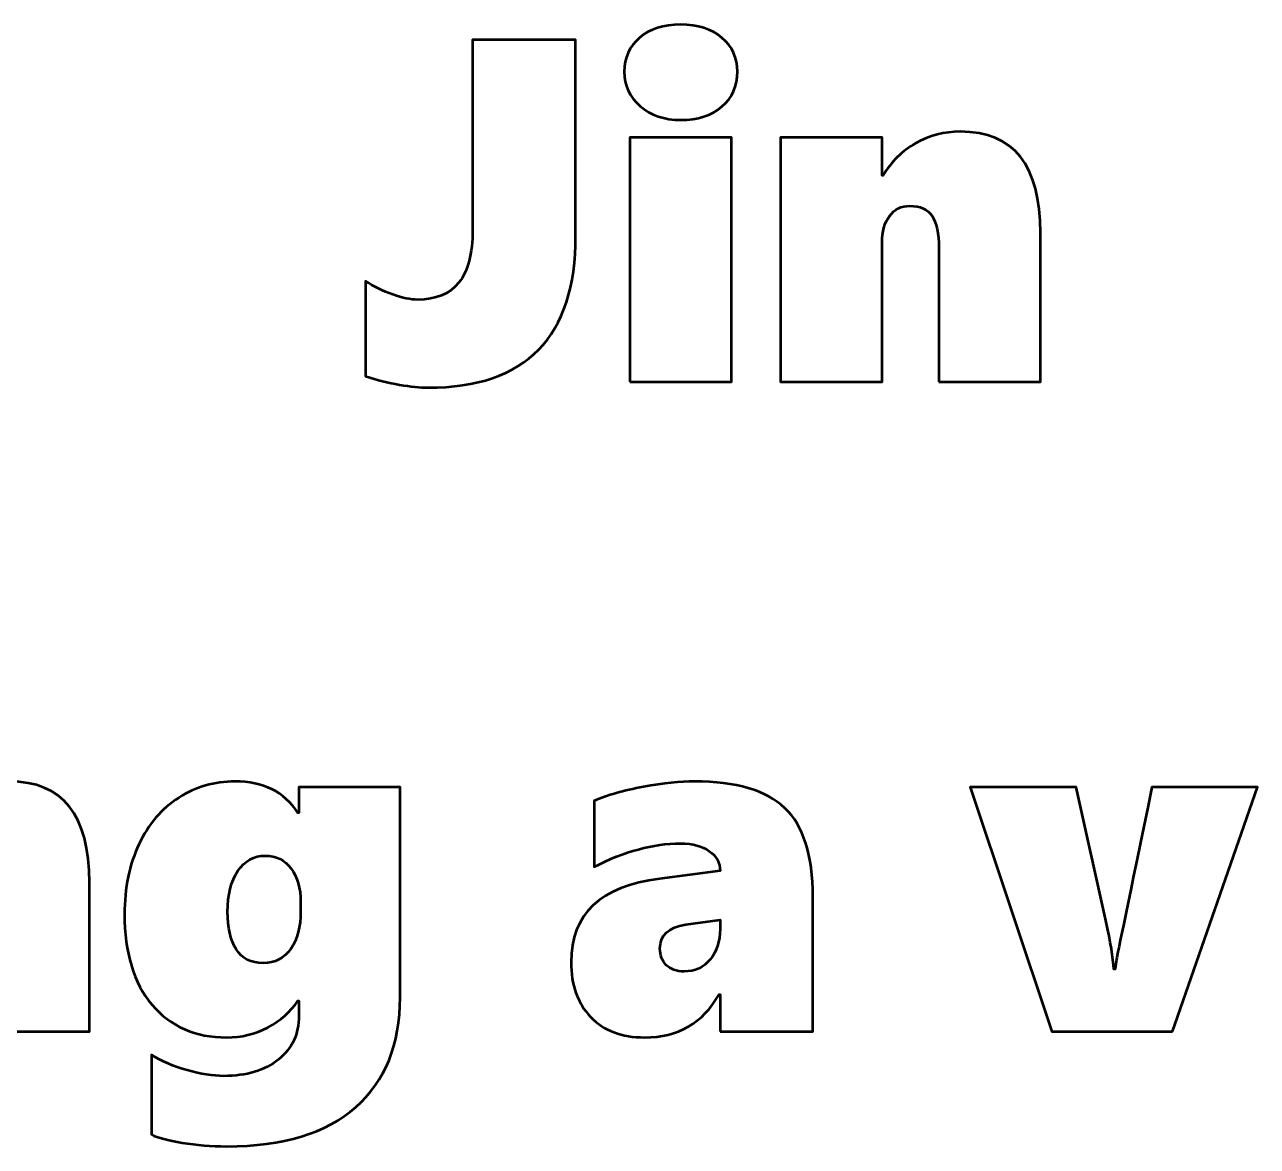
# Model space of a CAD drawing. Header units: centimetres. Extents: x -150 to 29, y -15 to 29.
# Drawn here: x -6.313 to -3.108, y -4.183 to -1.267 of the extents above; entities that cross this region are included whole.
import ezdxf

# ---------------------------------------------------------------- set-up
doc = ezdxf.new("R2010")
doc.units = ezdxf.units.CM
doc.header["$MEASUREMENT"] = 0
doc.layers.add('Layer 1', color=7, linetype='Continuous')

msp = doc.modelspace()

# ---------------------------------------------------------------- linework, layer by layer
at = {"layer": 'Layer 1', "color": 202, "lineweight": 53}
for points, knots in [([(-4.45979, -1.38965), (-4.45979, -1.42691), (-4.47333, -1.45696), (-4.50043, -1.48025), (-4.50043, -1.48025), (-4.52752, -1.50332), (-4.56308, -1.51496), (-4.60732, -1.51496), (-4.60732, -1.51496), (-4.65029, -1.51496), (-4.68564, -1.50289), (-4.71294, -1.47898), (-4.71294, -1.47898), (-4.74046, -1.45506), (-4.75422, -1.42521), (-4.75422, -1.38965), (-4.75422, -1.38965), (-4.75422, -1.35325), (-4.74088, -1.32361), (-4.71421, -1.30118), (-4.71421, -1.30118), (-4.68754, -1.27853), (-4.65198, -1.26731), (-4.60732, -1.26731), (-4.60732, -1.26731), (-4.56308, -1.26731), (-4.52752, -1.27853), (-4.50043, -1.30118), (-4.50043, -1.30118), (-4.47333, -1.32361), (-4.45979, -1.35325), (-4.45979, -1.38965)], [0, 0, 0, 0, 0.1111111, 0.1111111, 0.1111111, 0.1111111, 0.2222222, 0.2222222, 0.2222222, 0.2222222, 0.3333333, 0.3333333, 0.3333333, 0.3333333, 0.4444444, 0.4444444, 0.4444444, 0.4444444, 0.5555556, 0.5555556, 0.5555556, 0.5555556, 0.6666667, 0.6666667, 0.6666667, 0.6666667, 0.7777778, 0.7777778, 0.7777778, 0.7777778, 1, 1, 1, 1]), ([(-4.88058, -1.81616), (-4.88058, -2.07926), (-5.00843, -2.21092), (-5.26433, -2.21092), (-5.26433, -2.21092), (-5.28486, -2.21092), (-5.30984, -2.20838), (-5.33863, -2.20351), (-5.33863, -2.20351), (-5.36762, -2.19843), (-5.39683, -2.19102), (-5.42668, -2.18129), (-5.42668, -2.18129), (-5.42668, -2.18129), (-5.42668, -1.93406), (-5.42668, -1.93406), (-5.42668, -1.93406), (-5.40551, -1.94845), (-5.38202, -1.96009), (-5.35619, -1.96898), (-5.35619, -1.96898), (-5.33037, -1.97787), (-5.30899, -1.98232), (-5.29206, -1.98232), (-5.29206, -1.98232), (-5.24401, -1.98232), (-5.20803, -1.9675), (-5.18432, -1.93808), (-5.18432, -1.93808), (-5.1604, -1.90845), (-5.14855, -1.86273), (-5.14855, -1.80071), (-5.14855, -1.80071), (-5.14855, -1.80071), (-5.14855, -1.30668), (-5.14855, -1.30668), (-5.14855, -1.30668), (-5.14855, -1.30668), (-4.88058, -1.30668), (-4.88058, -1.30668), (-4.88058, -1.30668), (-4.88058, -1.30668), (-4.88058, -1.81616), (-4.88058, -1.81616)], [0, 0, 0, 0, 0.0833333, 0.0833333, 0.0833333, 0.0833333, 0.1666667, 0.1666667, 0.1666667, 0.1666667, 0.25, 0.25, 0.25, 0.25, 0.3333333, 0.3333333, 0.3333333, 0.3333333, 0.4166667, 0.4166667, 0.4166667, 0.4166667, 0.5, 0.5, 0.5, 0.5, 0.5833333, 0.5833333, 0.5833333, 0.5833333, 0.6666667, 0.6666667, 0.6666667, 0.6666667, 0.75, 0.75, 0.75, 0.75, 0.8333333, 0.8333333, 0.8333333, 0.8333333, 1, 1, 1, 1]), ([(-4.7394, -2.19568), (-4.7394, -2.19568), (-4.7394, -1.56068), (-4.7394, -1.56068), (-4.7394, -1.56068), (-4.7394, -1.56068), (-4.47524, -1.56068), (-4.47524, -1.56068), (-4.47524, -1.56068), (-4.47524, -1.56068), (-4.47524, -2.19568), (-4.47524, -2.19568), (-4.47524, -2.19568), (-4.47524, -2.19568), (-4.7394, -2.19568), (-4.7394, -2.19568)], [0, 0, 0, 0, 0.2, 0.2, 0.2, 0.2, 0.4, 0.4, 0.4, 0.4, 0.6, 0.6, 0.6, 0.6, 1, 1, 1, 1]), ([(-3.93655, -2.19568), (-3.93655, -2.19568), (-3.93655, -1.84897), (-3.93655, -1.84897), (-3.93655, -1.84897), (-3.93655, -1.8096), (-3.94248, -1.78145), (-3.95412, -1.7643), (-3.95412, -1.7643), (-3.96597, -1.74716), (-3.98502, -1.73848), (-4.01148, -1.73848), (-4.01148, -1.73848), (-4.03413, -1.73848), (-4.05191, -1.74737), (-4.06461, -1.76515), (-4.06461, -1.76515), (-4.07752, -1.78293), (-4.08387, -1.80579), (-4.08387, -1.83331), (-4.08387, -1.83331), (-4.08387, -1.83331), (-4.08387, -2.19568), (-4.08387, -2.19568), (-4.08387, -2.19568), (-4.08387, -2.19568), (-4.34803, -2.19568), (-4.34803, -2.19568), (-4.34803, -2.19568), (-4.34803, -2.19568), (-4.34803, -1.56068), (-4.34803, -1.56068), (-4.34803, -1.56068), (-4.34803, -1.56068), (-4.08387, -1.56068), (-4.08387, -1.56068), (-4.08387, -1.56068), (-4.08387, -1.56068), (-4.08387, -1.65974), (-4.08387, -1.65974), (-4.08387, -1.65974), (-4.08387, -1.65974), (-4.08133, -1.65974), (-4.08133, -1.65974), (-4.08133, -1.65974), (-4.06037, -1.62354), (-4.03201, -1.59539), (-3.99645, -1.5755), (-3.99645, -1.5755), (-3.96089, -1.55539), (-3.92237, -1.54544), (-3.88067, -1.54544), (-3.88067, -1.54544), (-3.74182, -1.54544), (-3.67239, -1.63307), (-3.67239, -1.80833), (-3.67239, -1.80833), (-3.67239, -1.80833), (-3.67239, -2.19568), (-3.67239, -2.19568), (-3.67239, -2.19568), (-3.67239, -2.19568), (-3.93655, -2.19568), (-3.93655, -2.19568)], [0, 0, 0, 0, 0.0588235, 0.0588235, 0.0588235, 0.0588235, 0.1176471, 0.1176471, 0.1176471, 0.1176471, 0.1764706, 0.1764706, 0.1764706, 0.1764706, 0.2352941, 0.2352941, 0.2352941, 0.2352941, 0.2941176, 0.2941176, 0.2941176, 0.2941176, 0.3529412, 0.3529412, 0.3529412, 0.3529412, 0.4117647, 0.4117647, 0.4117647, 0.4117647, 0.4705882, 0.4705882, 0.4705882, 0.4705882, 0.5294118, 0.5294118, 0.5294118, 0.5294118, 0.5882353, 0.5882353, 0.5882353, 0.5882353, 0.6470588, 0.6470588, 0.6470588, 0.6470588, 0.7058824, 0.7058824, 0.7058824, 0.7058824, 0.7647059, 0.7647059, 0.7647059, 0.7647059, 0.8235294, 0.8235294, 0.8235294, 0.8235294, 0.8823529, 0.8823529, 0.8823529, 0.8823529, 1, 1, 1, 1]), ([(-6.40892, -3.88499), (-6.40892, -3.88499), (-6.40892, -3.53828), (-6.40892, -3.53828), (-6.40892, -3.53828), (-6.40892, -3.49891), (-6.41485, -3.47076), (-6.42649, -3.45361), (-6.42649, -3.45361), (-6.43834, -3.43647), (-6.45739, -3.42779), (-6.48385, -3.42779), (-6.48385, -3.42779), (-6.5065, -3.42779), (-6.52428, -3.43668), (-6.53698, -3.45446), (-6.53698, -3.45446), (-6.54989, -3.47224), (-6.55624, -3.4951), (-6.55624, -3.52262), (-6.55624, -3.52262), (-6.55624, -3.52262), (-6.55624, -3.88499), (-6.55624, -3.88499), (-6.55624, -3.88499), (-6.55624, -3.88499), (-6.8204, -3.88499), (-6.8204, -3.88499), (-6.8204, -3.88499), (-6.8204, -3.88499), (-6.8204, -3.24999), (-6.8204, -3.24999), (-6.8204, -3.24999), (-6.8204, -3.24999), (-6.55624, -3.24999), (-6.55624, -3.24999), (-6.55624, -3.24999), (-6.55624, -3.24999), (-6.55624, -3.34905), (-6.55624, -3.34905), (-6.55624, -3.34905), (-6.55624, -3.34905), (-6.5537, -3.34905), (-6.5537, -3.34905), (-6.5537, -3.34905), (-6.53274, -3.31285), (-6.50438, -3.2847), (-6.46882, -3.26481), (-6.46882, -3.26481), (-6.43326, -3.2447), (-6.39474, -3.23475), (-6.35304, -3.23475), (-6.35304, -3.23475), (-6.21419, -3.23475), (-6.14476, -3.32238), (-6.14476, -3.49764), (-6.14476, -3.49764), (-6.14476, -3.49764), (-6.14476, -3.88499), (-6.14476, -3.88499), (-6.14476, -3.88499), (-6.14476, -3.88499), (-6.40892, -3.88499), (-6.40892, -3.88499)], [0, 0, 0, 0, 0.0588235, 0.0588235, 0.0588235, 0.0588235, 0.1176471, 0.1176471, 0.1176471, 0.1176471, 0.1764706, 0.1764706, 0.1764706, 0.1764706, 0.2352941, 0.2352941, 0.2352941, 0.2352941, 0.2941176, 0.2941176, 0.2941176, 0.2941176, 0.3529412, 0.3529412, 0.3529412, 0.3529412, 0.4117647, 0.4117647, 0.4117647, 0.4117647, 0.4705882, 0.4705882, 0.4705882, 0.4705882, 0.5294118, 0.5294118, 0.5294118, 0.5294118, 0.5882353, 0.5882353, 0.5882353, 0.5882353, 0.6470588, 0.6470588, 0.6470588, 0.6470588, 0.7058824, 0.7058824, 0.7058824, 0.7058824, 0.7647059, 0.7647059, 0.7647059, 0.7647059, 0.8235294, 0.8235294, 0.8235294, 0.8235294, 0.8823529, 0.8823529, 0.8823529, 0.8823529, 1, 1, 1, 1]), ([(-5.33704, -3.7963), (-5.33704, -3.91843), (-5.37535, -4.01347), (-5.45219, -4.08142), (-5.45219, -4.08142), (-5.52881, -4.14936), (-5.64078, -4.18344), (-5.7881, -4.18344), (-5.7881, -4.18344), (-5.82768, -4.18344), (-5.86621, -4.18027), (-5.90346, -4.17413), (-5.90346, -4.17413), (-5.94071, -4.16799), (-5.96738, -4.161), (-5.98347, -4.15296), (-5.98347, -4.15296), (-5.98347, -4.15296), (-5.98347, -3.94595), (-5.98347, -3.94595), (-5.98347, -3.94595), (-5.95701, -3.96246), (-5.9259, -3.9758), (-5.89034, -3.98574), (-5.89034, -3.98574), (-5.85478, -3.99569), (-5.82324, -4.00056), (-5.79551, -4.00056), (-5.79551, -4.00056), (-5.73624, -4.00056), (-5.68883, -3.98638), (-5.65327, -3.9578), (-5.65327, -3.9578), (-5.61771, -3.92923), (-5.59993, -3.89134), (-5.59993, -3.84414), (-5.59993, -3.84414), (-5.59993, -3.84414), (-5.59993, -3.80498), (-5.59993, -3.80498), (-5.59993, -3.80498), (-5.59993, -3.80498), (-5.60247, -3.80498), (-5.60247, -3.80498), (-5.60247, -3.80498), (-5.62152, -3.83377), (-5.64755, -3.85684), (-5.68079, -3.87419), (-5.68079, -3.87419), (-5.71423, -3.89155), (-5.74979, -3.90023), (-5.78789, -3.90023), (-5.78789, -3.90023), (-5.8698, -3.90023), (-5.93436, -3.87187), (-5.98199, -3.81493), (-5.98199, -3.81493), (-6.02961, -3.7582), (-6.05332, -3.67988), (-6.05332, -3.57998), (-6.05332, -3.57998), (-6.05332, -3.5114), (-6.04083, -3.45086), (-6.01607, -3.39837), (-6.01607, -3.39837), (-5.9913, -3.34587), (-5.9568, -3.30545), (-5.91256, -3.27729), (-5.91256, -3.27729), (-5.86832, -3.24893), (-5.81943, -3.23475), (-5.76609, -3.23475), (-5.76609, -3.23475), (-5.69306, -3.23475), (-5.63845, -3.26184), (-5.60247, -3.31603), (-5.60247, -3.31603), (-5.60247, -3.31603), (-5.59993, -3.31603), (-5.59993, -3.31603), (-5.59993, -3.31603), (-5.59993, -3.31603), (-5.59993, -3.24999), (-5.59993, -3.24999), (-5.59993, -3.24999), (-5.59993, -3.24999), (-5.33704, -3.24999), (-5.33704, -3.24999), (-5.33704, -3.24999), (-5.33704, -3.24999), (-5.33704, -3.7963), (-5.33704, -3.7963)], [0, 0, 0, 0, 0.0416667, 0.0416667, 0.0416667, 0.0416667, 0.0833333, 0.0833333, 0.0833333, 0.0833333, 0.125, 0.125, 0.125, 0.125, 0.1666667, 0.1666667, 0.1666667, 0.1666667, 0.2083333, 0.2083333, 0.2083333, 0.2083333, 0.25, 0.25, 0.25, 0.25, 0.2916667, 0.2916667, 0.2916667, 0.2916667, 0.3333333, 0.3333333, 0.3333333, 0.3333333, 0.375, 0.375, 0.375, 0.375, 0.4166667, 0.4166667, 0.4166667, 0.4166667, 0.4583333, 0.4583333, 0.4583333, 0.4583333, 0.5, 0.5, 0.5, 0.5, 0.5416667, 0.5416667, 0.5416667, 0.5416667, 0.5833333, 0.5833333, 0.5833333, 0.5833333, 0.625, 0.625, 0.625, 0.625, 0.6666667, 0.6666667, 0.6666667, 0.6666667, 0.7083333, 0.7083333, 0.7083333, 0.7083333, 0.75, 0.75, 0.75, 0.75, 0.7916667, 0.7916667, 0.7916667, 0.7916667, 0.8333333, 0.8333333, 0.8333333, 0.8333333, 0.875, 0.875, 0.875, 0.875, 0.9166667, 0.9166667, 0.9166667, 0.9166667, 1, 1, 1, 1]), ([(-4.50519, -3.88499), (-4.50519, -3.88499), (-4.50519, -3.78847), (-4.50519, -3.78847), (-4.50519, -3.78847), (-4.50519, -3.78847), (-4.50773, -3.78847), (-4.50773, -3.78847), (-4.50773, -3.78847), (-4.54985, -3.86298), (-4.6142, -3.90023), (-4.70098, -3.90023), (-4.70098, -3.90023), (-4.76088, -3.90023), (-4.80787, -3.88245), (-4.84174, -3.84689), (-4.84174, -3.84689), (-4.87561, -3.81133), (-4.89254, -3.76392), (-4.89254, -3.70444), (-4.89254, -3.70444), (-4.89254, -3.57977), (-4.81592, -3.50738), (-4.66267, -3.48769), (-4.66267, -3.48769), (-4.66267, -3.48769), (-4.50519, -3.46716), (-4.50519, -3.46716), (-4.50519, -3.46716), (-4.50519, -3.44642), (-4.5145, -3.42927), (-4.53313, -3.41594), (-4.53313, -3.41594), (-4.55154, -3.4026), (-4.57652, -3.39604), (-4.60806, -3.39604), (-4.60806, -3.39604), (-4.67897, -3.39604), (-4.7539, -3.41636), (-4.83285, -3.457), (-4.83285, -3.457), (-4.83285, -3.457), (-4.83285, -3.28555), (-4.83285, -3.28555), (-4.83285, -3.28555), (-4.79856, -3.27073), (-4.75559, -3.25846), (-4.70394, -3.24893), (-4.70394, -3.24893), (-4.6523, -3.23941), (-4.60806, -3.23475), (-4.57123, -3.23475), (-4.57123, -3.23475), (-4.46349, -3.23475), (-4.38517, -3.25782), (-4.3367, -3.30396), (-4.3367, -3.30396), (-4.28823, -3.3499), (-4.26389, -3.42694), (-4.26389, -3.53468), (-4.26389, -3.53468), (-4.26389, -3.53468), (-4.26389, -3.88499), (-4.26389, -3.88499), (-4.26389, -3.88499), (-4.26389, -3.88499), (-4.50519, -3.88499), (-4.50519, -3.88499)], [0, 0, 0, 0, 0.0555556, 0.0555556, 0.0555556, 0.0555556, 0.1111111, 0.1111111, 0.1111111, 0.1111111, 0.1666667, 0.1666667, 0.1666667, 0.1666667, 0.2222222, 0.2222222, 0.2222222, 0.2222222, 0.2777778, 0.2777778, 0.2777778, 0.2777778, 0.3333333, 0.3333333, 0.3333333, 0.3333333, 0.3888889, 0.3888889, 0.3888889, 0.3888889, 0.4444444, 0.4444444, 0.4444444, 0.4444444, 0.5, 0.5, 0.5, 0.5, 0.5555556, 0.5555556, 0.5555556, 0.5555556, 0.6111111, 0.6111111, 0.6111111, 0.6111111, 0.6666667, 0.6666667, 0.6666667, 0.6666667, 0.7222222, 0.7222222, 0.7222222, 0.7222222, 0.7777778, 0.7777778, 0.7777778, 0.7777778, 0.8333333, 0.8333333, 0.8333333, 0.8333333, 0.8888889, 0.8888889, 0.8888889, 0.8888889, 1, 1, 1, 1]), ([(-3.32917, -3.88499), (-3.32917, -3.88499), (-3.64307, -3.88499), (-3.64307, -3.88499), (-3.64307, -3.88499), (-3.64307, -3.88499), (-3.85516, -3.24999), (-3.85516, -3.24999), (-3.85516, -3.24999), (-3.85516, -3.24999), (-3.57978, -3.24999), (-3.57978, -3.24999), (-3.57978, -3.24999), (-3.57978, -3.24999), (-3.50231, -3.59649), (-3.50231, -3.59649), (-3.50231, -3.59649), (-3.48982, -3.65237), (-3.48305, -3.69428), (-3.48178, -3.72243), (-3.48178, -3.72243), (-3.48178, -3.72243), (-3.47797, -3.72243), (-3.47797, -3.72243), (-3.47797, -3.72243), (-3.47712, -3.71417), (-3.47606, -3.70571), (-3.47458, -3.69703), (-3.47458, -3.69703), (-3.4731, -3.68835), (-3.44241, -3.53934), (-3.38251, -3.24999), (-3.38251, -3.24999), (-3.38251, -3.24999), (-3.1084, -3.24999), (-3.1084, -3.24999), (-3.1084, -3.24999), (-3.1084, -3.24999), (-3.32917, -3.88499), (-3.32917, -3.88499)], [0, 0, 0, 0, 0.0909091, 0.0909091, 0.0909091, 0.0909091, 0.1818182, 0.1818182, 0.1818182, 0.1818182, 0.2727273, 0.2727273, 0.2727273, 0.2727273, 0.3636364, 0.3636364, 0.3636364, 0.3636364, 0.4545455, 0.4545455, 0.4545455, 0.4545455, 0.5454545, 0.5454545, 0.5454545, 0.5454545, 0.6363636, 0.6363636, 0.6363636, 0.6363636, 0.7272727, 0.7272727, 0.7272727, 0.7272727, 0.8181818, 0.8181818, 0.8181818, 0.8181818, 1, 1, 1, 1]), ([(-5.59548, -3.5495), (-5.59548, -3.51224), (-5.60395, -3.48261), (-5.62067, -3.4606), (-5.62067, -3.4606), (-5.63739, -3.4388), (-5.65962, -3.42779), (-5.68735, -3.42779), (-5.68735, -3.42779), (-5.71719, -3.42779), (-5.7409, -3.44112), (-5.75868, -3.46758), (-5.75868, -3.46758), (-5.77646, -3.49404), (-5.78535, -3.52939), (-5.78535, -3.57363), (-5.78535, -3.57363), (-5.78535, -3.61469), (-5.77794, -3.64708), (-5.76312, -3.67121), (-5.76312, -3.67121), (-5.7481, -3.69512), (-5.7246, -3.70719), (-5.69222, -3.70719), (-5.69222, -3.70719), (-5.66216, -3.70719), (-5.63845, -3.69491), (-5.62131, -3.67015), (-5.62131, -3.67015), (-5.60416, -3.64559), (-5.59548, -3.61257), (-5.59548, -3.5713), (-5.59548, -3.5713), (-5.59548, -3.5713), (-5.59548, -3.5495), (-5.59548, -3.5495)], [0, 0, 0, 0, 0.1, 0.1, 0.1, 0.1, 0.2, 0.2, 0.2, 0.2, 0.3, 0.3, 0.3, 0.3, 0.4, 0.4, 0.4, 0.4, 0.5, 0.5, 0.5, 0.5, 0.6, 0.6, 0.6, 0.6, 0.7, 0.7, 0.7, 0.7, 0.8, 0.8, 0.8, 0.8, 1, 1, 1, 1]), ([(-4.6614, -3.6693), (-4.6614, -3.68666), (-4.6559, -3.70084), (-4.64489, -3.71206), (-4.64489, -3.71206), (-4.63409, -3.72328), (-4.61843, -3.72878), (-4.59811, -3.72878), (-4.59811, -3.72878), (-4.57038, -3.72878), (-4.54816, -3.71841), (-4.53101, -3.69766), (-4.53101, -3.69766), (-4.51387, -3.67713), (-4.50519, -3.65067), (-4.50519, -3.61829), (-4.50519, -3.61829), (-4.50519, -3.61829), (-4.50519, -3.59416), (-4.50519, -3.59416), (-4.50519, -3.59416), (-4.50519, -3.59416), (-4.59451, -3.60665), (-4.59451, -3.60665), (-4.59451, -3.60665), (-4.63917, -3.61406), (-4.6614, -3.6348), (-4.6614, -3.6693)], [0, 0, 0, 0, 0.125, 0.125, 0.125, 0.125, 0.25, 0.25, 0.25, 0.25, 0.375, 0.375, 0.375, 0.375, 0.5, 0.5, 0.5, 0.5, 0.625, 0.625, 0.625, 0.625, 0.75, 0.75, 0.75, 0.75, 1, 1, 1, 1])]:
    msp.add_open_spline(points, degree=3, knots=knots, dxfattribs=at)

doc.saveas('drawing.dxf')
